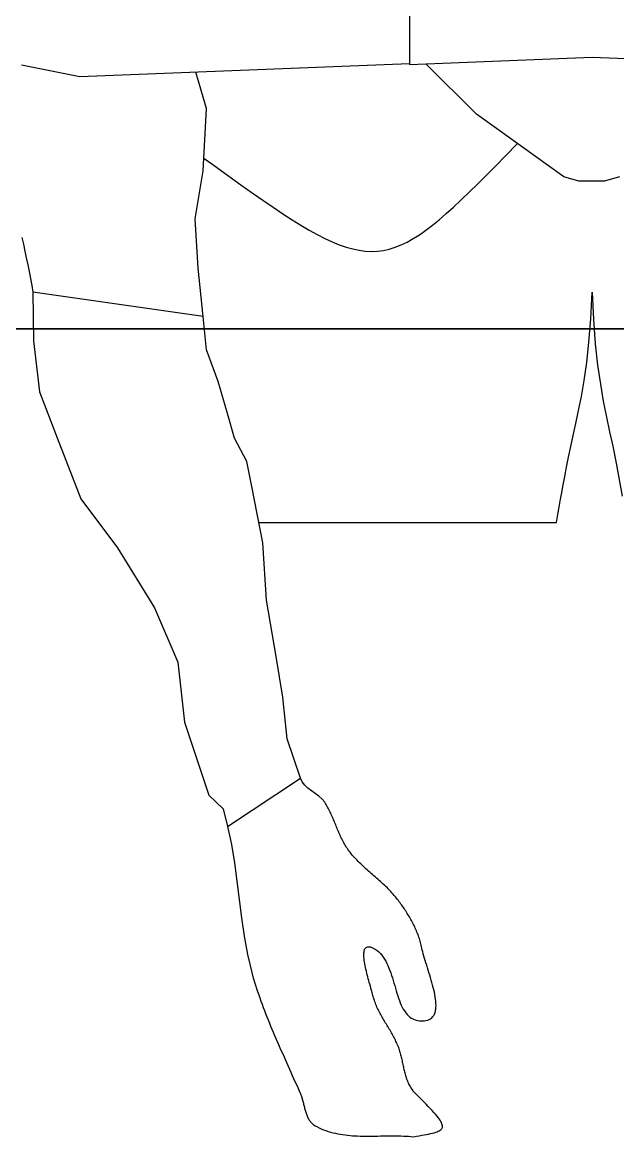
# Model space of a CAD drawing. Header units: millimetres. Extents: x -155 to 94595, y -3153 to 63413.
# Drawn here: x 84350.8 to 84606.7, y 28164.5 to 28643.9 of the extents above; entities that cross this region are included whole.
import ezdxf

# ---------------------------------------------------------------- set-up
doc = ezdxf.new("R2010")
doc.units = ezdxf.units.MM
doc.layers.add('int', color=185, linetype='Continuous')

msp = doc.modelspace()

# ---------------------------------------------------------------- linework, layer by layer
at = {"layer": 'int'}
for p, q in [((84517.206, 28647.942), (84517.206, 28625.802)), ((84517.206, 28625.802), (84595.699, 28628.942)), ((84595.699, 28628.942), (84674.192, 28625.802)), ((84375.492, 28620.475), (84350.389, 28625.465)), ((84517.205, 28626.039), (84375.492, 28620.475)), ((84429.91, 28606.796), (84425.333, 28622.432)), ((84545.984, 28604.344), (84524.244, 28626.084)), ((84428.494, 28580.053), (84429.91, 28606.796)), ((84429.91, 28606.796), (84429.91, 28606.796)), ((84545.984, 28604.344), (84545.984, 28604.344)), ((84583.623, 28577.459), (84545.984, 28604.344)), ((84558.449, 28586.413), (84563.653, 28591.723)), ((84428.776, 28585.416), (84434.177, 28581.534)), ((84554.276, 28582.168), (84558.449, 28586.413)), ((84425.05, 28559.39), (84428.494, 28580.053)), ((84434.177, 28581.534), (84439.575, 28577.664)), ((84550.306, 28578.157), (84554.276, 28582.168)), ((84439.575, 28577.664), (84444.701, 28574.01)), ((84542.924, 28570.837), (84546.527, 28574.38)), ((84546.527, 28574.38), (84550.306, 28578.157)), ((84590.038, 28575.554), (84583.623, 28577.459)), ((84590.038, 28575.554), (84590.038, 28575.554)), ((84601.033, 28575.554), (84590.038, 28575.554)), ((84607.448, 28577.459), (84601.033, 28575.554)), ((84601.033, 28575.554), (84601.033, 28575.554)), ((84444.701, 28574.01), (84449.568, 28570.573)), ((84449.568, 28570.573), (84454.191, 28567.353)), ((84539.484, 28567.528), (84542.924, 28570.837)), ((84454.191, 28567.353), (84458.583, 28564.351)), ((84536.194, 28564.451), (84539.484, 28567.528)), ((84458.583, 28564.351), (84462.758, 28561.567)), ((84462.758, 28561.567), (84466.728, 28559.002)), ((84530.007, 28558.992), (84533.04, 28561.606)), ((84533.04, 28561.606), (84536.194, 28564.451)), ((84426.413, 28538.166), (84425.05, 28559.39)), ((84466.728, 28559.002), (84470.509, 28556.656)), ((84470.509, 28556.656), (84474.112, 28554.53)), ((84524.255, 28554.458), (84527.084, 28556.61)), ((84527.084, 28556.61), (84530.007, 28558.992)), ((84350.559, 28551.328), (84351.21, 28548.394)), ((84474.112, 28554.53), (84477.553, 28552.624)), ((84477.553, 28552.624), (84480.844, 28550.939)), ((84480.844, 28550.939), (84483.999, 28549.476)), ((84516.205, 28549.38), (84518.829, 28550.843)), ((84518.829, 28550.843), (84521.508, 28552.536)), ((84521.508, 28552.536), (84524.255, 28554.458)), ((84351.21, 28548.394), (84351.849, 28545.458)), ((84351.849, 28545.458), (84352.475, 28542.521)), ((84483.999, 28549.476), (84487.032, 28548.234)), ((84487.032, 28548.234), (84489.956, 28547.215)), ((84489.956, 28547.215), (84492.785, 28546.419)), ((84492.785, 28546.419), (84495.532, 28545.847)), ((84495.532, 28545.847), (84498.211, 28545.498)), ((84498.211, 28545.498), (84500.836, 28545.375)), ((84500.836, 28545.375), (84503.42, 28545.476)), ((84503.42, 28545.476), (84505.977, 28545.803)), ((84505.977, 28545.803), (84508.521, 28546.357)), ((84508.521, 28546.357), (84511.064, 28547.137)), ((84511.064, 28547.137), (84513.621, 28548.144)), ((84513.621, 28548.144), (84516.205, 28549.38)), ((84352.475, 28542.521), (84353.086, 28539.581)), ((84353.086, 28539.581), (84353.68, 28536.64)), ((84353.68, 28536.64), (84354.255, 28533.697)), ((84428.494, 28517.351), (84426.413, 28538.166)), ((84354.255, 28533.697), (84354.81, 28530.751)), ((84354.81, 28530.751), (84355.342, 28527.802)), ((84355.342, 28527.802), (84355.563, 28506.935)), ((84428.494, 28517.351), (84355.342, 28527.802)), ((84595.144, 28516.382), (84595.699, 28527.802)), ((84595.699, 28527.802), (84596.273, 28516.016)), ((84429.926, 28503.035), (84428.494, 28517.351)), ((85644.865, 28511.983), (82394.865, 28511.983)), ((82394.865, 28511.983), (85644.865, 28511.983)), ((84594.362, 28506.352), (84595.144, 28516.382)), ((84596.273, 28516.016), (84597.086, 28505.631)), ((84355.563, 28506.935), (84358.16, 28484.944)), ((84434.999, 28489.362), (84429.926, 28503.035)), ((84593.401, 28497.548), (84594.362, 28506.352)), ((84597.086, 28505.631), (84598.095, 28496.448)), ((84592.309, 28489.807), (84593.401, 28497.548)), ((84598.095, 28496.448), (84599.256, 28488.264)), ((84438.945, 28475.55), (84434.999, 28489.362)), ((84591.132, 28482.965), (84592.309, 28489.807)), ((84599.256, 28488.264), (84600.528, 28480.879)), ((84358.16, 28484.944), (84365.793, 28465.1)), ((84589.916, 28476.859), (84591.132, 28482.965)), ((84600.528, 28480.879), (84601.866, 28474.092)), ((84441.971, 28464.957), (84438.945, 28475.55)), ((84588.71, 28471.326), (84589.916, 28476.859)), ((84601.866, 28474.092), (84603.229, 28467.702)), ((84587.56, 28466.201), (84588.71, 28471.326)), ((84365.793, 28465.1), (84375.894, 28438.837)), ((84447.232, 28455.015), (84441.971, 28464.957)), ((84586.504, 28461.352), (84587.56, 28466.201)), ((84603.229, 28467.702), (84604.573, 28461.508)), ((84585.548, 28456.772), (84586.504, 28461.352)), ((84604.573, 28461.508), (84606.063, 28454.204)), ((84449.395, 28444.199), (84447.232, 28455.015)), ((84584.687, 28452.482), (84585.548, 28456.772)), ((84583.919, 28448.507), (84584.687, 28452.482)), ((84606.063, 28454.204), (84608.688, 28440.058)), ((84582.646, 28441.593), (84583.24, 28444.87)), ((84583.24, 28444.87), (84583.919, 28448.507)), ((84454.227, 28420.04), (84449.395, 28444.199)), ((84582.134, 28438.699), (84582.646, 28441.593)), ((84375.894, 28438.837), (84391.729, 28417.79)), ((84581.137, 28432.972), (84581.7, 28436.212)), ((84581.7, 28436.212), (84582.134, 28438.699)), ((84580.386, 28428.654), (84581.137, 28432.972)), ((84452.504, 28428.654), (84580.386, 28428.654)), ((84391.729, 28417.79), (84407.594, 28391.948)), ((84455.796, 28395.345), (84454.227, 28420.04)), ((84407.594, 28391.948), (84417.597, 28368.607)), ((84459.845, 28371.047), (84455.796, 28395.345)), ((84417.597, 28368.607), (84420.474, 28342.858)), ((84462.766, 28353.525), (84459.845, 28371.047)), ((84464.671, 28335.668), (84462.766, 28353.525)), ((84420.474, 28342.858), (84428.494, 28318.796)), ((84470.296, 28318.796), (84464.671, 28335.668)), ((84428.494, 28318.796), (84430.962, 28311.394)), ((84438.945, 28297.895), (84470.296, 28318.796)), ((84471.087, 28317.15), (84470.296, 28318.796)), ((84472.212, 28315.734), (84471.087, 28317.15)), ((84473.576, 28314.483), (84472.212, 28315.734)), ((84430.962, 28311.394), (84437.048, 28305.482)), ((84475.087, 28313.329), (84473.576, 28314.483)), ((84476.653, 28312.205), (84475.087, 28313.329)), ((84478.179, 28311.044), (84476.653, 28312.205)), ((84479.575, 28309.78), (84478.179, 28311.044)), ((84480.746, 28308.345), (84479.575, 28309.78)), ((84481.073, 28307.843), (84480.746, 28308.345)), ((84481.389, 28307.334), (84481.073, 28307.843)), ((84481.696, 28306.82), (84481.389, 28307.334)), ((84481.992, 28306.3), (84481.696, 28306.82)), ((84482.28, 28305.775), (84481.992, 28306.3)), ((84482.56, 28305.245), (84482.28, 28305.775)), ((84437.048, 28305.482), (84438.945, 28297.895)), ((84482.832, 28304.71), (84482.56, 28305.245)), ((84483.097, 28304.172), (84482.832, 28304.71)), ((84483.355, 28303.63), (84483.097, 28304.172)), ((84483.607, 28303.084), (84483.355, 28303.63)), ((84483.855, 28302.536), (84483.607, 28303.084)), ((84484.098, 28301.984), (84483.855, 28302.536)), ((84484.337, 28301.431), (84484.098, 28301.984)), ((84484.572, 28300.876), (84484.337, 28301.431)), ((84484.805, 28300.319), (84484.572, 28300.876)), ((84438.945, 28297.895), (84440.641, 28290.135)), ((84485.036, 28299.761), (84484.805, 28300.319)), ((84485.265, 28299.203), (84485.036, 28299.761)), ((84485.494, 28298.643), (84485.265, 28299.203)), ((84485.722, 28298.084), (84485.494, 28298.643)), ((84485.95, 28297.525), (84485.722, 28298.084)), ((84486.18, 28296.967), (84485.95, 28297.525)), ((84486.411, 28296.41), (84486.18, 28296.967)), ((84486.645, 28295.854), (84486.411, 28296.41)), ((84486.881, 28295.3), (84486.645, 28295.854)), ((84487.121, 28294.748), (84486.881, 28295.3)), ((84487.365, 28294.198), (84487.121, 28294.748)), ((84487.614, 28293.652), (84487.365, 28294.198)), ((84487.868, 28293.108), (84487.614, 28293.652)), ((84488.129, 28292.568), (84487.868, 28293.108)), ((84488.395, 28292.032), (84488.129, 28292.568)), ((84488.669, 28291.501), (84488.395, 28292.032)), ((84488.951, 28290.974), (84488.669, 28291.501)), ((84440.641, 28290.135), (84441.962, 28282.298)), ((84489.242, 28290.452), (84488.951, 28290.974)), ((84489.541, 28289.935), (84489.242, 28290.452)), ((84489.85, 28289.424), (84489.541, 28289.935)), ((84490.17, 28288.919), (84489.85, 28289.424)), ((84490.5, 28288.421), (84490.17, 28288.919)), ((84490.842, 28287.929), (84490.5, 28288.421)), ((84491.196, 28287.445), (84490.842, 28287.929)), ((84491.658, 28286.843), (84491.196, 28287.445)), ((84492.131, 28286.251), (84491.658, 28286.843)), ((84441.962, 28282.298), (84443.039, 28274.412)), ((84492.615, 28285.67), (84492.131, 28286.251)), ((84493.11, 28285.097), (84492.615, 28285.67)), ((84493.615, 28284.534), (84493.11, 28285.097)), ((84494.129, 28283.978), (84493.615, 28284.534)), ((84494.651, 28283.431), (84494.129, 28283.978)), ((84495.182, 28282.89), (84494.651, 28283.431)), ((84495.72, 28282.355), (84495.182, 28282.89)), ((84496.264, 28281.827), (84495.72, 28282.355)), ((84496.814, 28281.304), (84496.264, 28281.827)), ((84497.37, 28280.786), (84496.814, 28281.304)), ((84497.931, 28280.272), (84497.37, 28280.786)), ((84498.495, 28279.761), (84497.931, 28280.272)), ((84499.064, 28279.254), (84498.495, 28279.761)), ((84499.635, 28278.749), (84499.064, 28279.254)), ((84500.208, 28278.247), (84499.635, 28278.749)), ((84500.783, 28277.745), (84500.208, 28278.247)), ((84501.358, 28277.245), (84500.783, 28277.745)), ((84501.934, 28276.744), (84501.358, 28277.245)), ((84443.039, 28274.412), (84444.005, 28266.504)), ((84502.51, 28276.244), (84501.934, 28276.744)), ((84503.085, 28275.743), (84502.51, 28276.244)), ((84503.658, 28275.24), (84503.085, 28275.743)), ((84504.229, 28274.735), (84503.658, 28275.24)), ((84504.798, 28274.228), (84504.229, 28274.735)), ((84505.362, 28273.717), (84504.798, 28274.228)), ((84505.923, 28273.203), (84505.362, 28273.717)), ((84506.479, 28272.685), (84505.923, 28273.203)), ((84507.029, 28272.162), (84506.479, 28272.685)), ((84507.573, 28271.634), (84507.029, 28272.162)), ((84508.111, 28271.099), (84507.573, 28271.634)), ((84508.641, 28270.559), (84508.111, 28271.099)), ((84509.164, 28270.011), (84508.641, 28270.559)), ((84509.678, 28269.455), (84509.164, 28270.011)), ((84510.183, 28268.892), (84509.678, 28269.455)), ((84510.677, 28268.319), (84510.183, 28268.892)), ((84511.162, 28267.738), (84510.677, 28268.319)), ((84511.635, 28267.146), (84511.162, 28267.738)), ((84444.005, 28266.504), (84444.992, 28258.601)), ((84512.097, 28266.544), (84511.635, 28267.146)), ((84512.456, 28266.062), (84512.097, 28266.544)), ((84512.814, 28265.577), (84512.456, 28266.062)), ((84513.169, 28265.09), (84512.814, 28265.577)), ((84513.522, 28264.599), (84513.169, 28265.09)), ((84513.872, 28264.106), (84513.522, 28264.599)), ((84514.219, 28263.609), (84513.872, 28264.106)), ((84514.563, 28263.11), (84514.219, 28263.609)), ((84514.903, 28262.608), (84514.563, 28263.11)), ((84515.24, 28262.104), (84514.903, 28262.608)), ((84444.992, 28258.601), (84446.131, 28250.73)), ((84515.573, 28261.596), (84515.24, 28262.104)), ((84515.902, 28261.085), (84515.573, 28261.596)), ((84516.227, 28260.572), (84515.902, 28261.085)), ((84516.547, 28260.056), (84516.227, 28260.572)), ((84516.863, 28259.537), (84516.547, 28260.056)), ((84517.173, 28259.015), (84516.863, 28259.537)), ((84517.479, 28258.491), (84517.173, 28259.015)), ((84517.778, 28257.963), (84517.479, 28258.491)), ((84518.073, 28257.433), (84517.778, 28257.963)), ((84518.361, 28256.9), (84518.073, 28257.433)), ((84518.643, 28256.364), (84518.361, 28256.9)), ((84518.919, 28255.825), (84518.643, 28256.364)), ((84519.189, 28255.283), (84518.919, 28255.825)), ((84519.451, 28254.739), (84519.189, 28255.283)), ((84519.707, 28254.192), (84519.451, 28254.739)), ((84519.955, 28253.642), (84519.707, 28254.192)), ((84520.196, 28253.089), (84519.955, 28253.642)), ((84520.429, 28252.533), (84520.196, 28253.089)), ((84446.131, 28250.73), (84447.555, 28242.918)), ((84520.655, 28251.974), (84520.429, 28252.533)), ((84520.872, 28251.413), (84520.655, 28251.974)), ((84521.081, 28250.849), (84520.872, 28251.413)), ((84521.281, 28250.282), (84521.081, 28250.849)), ((84521.472, 28249.712), (84521.281, 28250.282)), ((84521.655, 28249.139), (84521.472, 28249.712)), ((84521.828, 28248.564), (84521.655, 28249.139)), ((84521.992, 28247.985), (84521.828, 28248.564)), ((84497.592, 28242.998), (84497.619, 28243.559)), ((84497.619, 28243.559), (84497.679, 28244.077)), ((84497.679, 28244.077), (84497.774, 28244.548)), ((84497.774, 28244.548), (84497.905, 28244.969)), ((84497.905, 28244.969), (84498.074, 28245.335)), ((84498.074, 28245.335), (84498.283, 28245.644)), ((84498.283, 28245.644), (84498.535, 28245.893)), ((84498.535, 28245.893), (84498.831, 28246.077)), ((84498.831, 28246.077), (84499.173, 28246.193)), ((84499.173, 28246.193), (84499.563, 28246.239)), ((84499.563, 28246.239), (84500.004, 28246.21)), ((84500.004, 28246.21), (84500.497, 28246.104)), ((84500.497, 28246.104), (84501.043, 28245.916)), ((84501.043, 28245.916), (84501.646, 28245.644)), ((84501.646, 28245.644), (84502.5, 28245.164)), ((84502.5, 28245.164), (84503.295, 28244.61)), ((84503.295, 28244.61), (84504.035, 28243.986)), ((84504.035, 28243.986), (84504.723, 28243.299)), ((84504.723, 28243.299), (84505.363, 28242.551)), ((84522.146, 28247.404), (84521.992, 28247.985)), ((84522.29, 28246.82), (84522.146, 28247.404)), ((84522.424, 28246.233), (84522.29, 28246.82)), ((84522.547, 28245.644), (84522.424, 28246.233)), ((84522.721, 28244.832), (84522.547, 28245.644)), ((84522.926, 28243.981), (84522.721, 28244.832)), ((84523.157, 28243.094), (84522.926, 28243.981)), ((84447.555, 28242.918), (84449.395, 28235.193)), ((84497.594, 28242.396), (84497.592, 28242.998)), ((84497.625, 28241.757), (84497.594, 28242.396)), ((84497.683, 28241.085), (84497.625, 28241.757)), ((84497.765, 28240.383), (84497.683, 28241.085)), ((84497.87, 28239.654), (84497.765, 28240.383)), ((84497.995, 28238.902), (84497.87, 28239.654)), ((84498.139, 28238.13), (84497.995, 28238.902)), ((84505.363, 28242.551), (84505.959, 28241.748)), ((84505.959, 28241.748), (84506.513, 28240.894)), ((84506.513, 28240.894), (84507.029, 28239.994)), ((84507.029, 28239.994), (84507.51, 28239.053)), ((84507.51, 28239.053), (84507.96, 28238.074)), ((84523.412, 28242.174), (84523.157, 28243.094)), ((84523.687, 28241.225), (84523.412, 28242.174)), ((84523.98, 28240.249), (84523.687, 28241.225)), ((84524.287, 28239.249), (84523.98, 28240.249)), ((84524.605, 28238.23), (84524.287, 28239.249)), ((84449.395, 28235.193), (84449.782, 28233.802)), ((84449.782, 28233.802), (84450.183, 28232.416)), ((84498.299, 28237.342), (84498.139, 28238.13)), ((84498.474, 28236.54), (84498.299, 28237.342)), ((84498.662, 28235.73), (84498.474, 28236.54)), ((84498.86, 28234.913), (84498.662, 28235.73)), ((84499.067, 28234.093), (84498.86, 28234.913)), ((84499.28, 28233.274), (84499.067, 28234.093)), ((84507.96, 28238.074), (84508.382, 28237.064)), ((84508.382, 28237.064), (84508.779, 28236.025)), ((84508.779, 28236.025), (84509.155, 28234.963)), ((84509.155, 28234.963), (84509.514, 28233.883)), ((84509.514, 28233.883), (84509.857, 28232.789)), ((84524.93, 28237.194), (84524.605, 28238.23)), ((84525.261, 28236.144), (84524.93, 28237.194)), ((84525.593, 28235.085), (84525.261, 28236.144)), ((84525.923, 28234.017), (84525.593, 28235.085)), ((84526.248, 28232.947), (84525.923, 28234.017)), ((84450.183, 28232.416), (84450.597, 28231.033)), ((84450.597, 28231.033), (84451.025, 28229.656)), ((84451.025, 28229.656), (84451.464, 28228.282)), ((84499.499, 28232.459), (84499.28, 28233.274)), ((84499.72, 28231.652), (84499.499, 28232.459)), ((84499.942, 28230.856), (84499.72, 28231.652)), ((84500.162, 28230.074), (84499.942, 28230.856)), ((84500.38, 28229.309), (84500.162, 28230.074)), ((84500.592, 28228.566), (84500.38, 28229.309)), ((84509.857, 28232.789), (84510.19, 28231.685)), ((84510.19, 28231.685), (84510.515, 28230.576)), ((84510.515, 28230.576), (84510.836, 28229.468)), ((84510.836, 28229.468), (84511.156, 28228.364)), ((84526.565, 28231.875), (84526.248, 28232.947)), ((84526.87, 28230.806), (84526.565, 28231.875)), ((84527.161, 28229.743), (84526.87, 28230.806)), ((84527.435, 28228.688), (84527.161, 28229.743)), ((84451.464, 28228.282), (84451.916, 28226.913)), ((84451.916, 28226.913), (84452.378, 28225.547)), ((84452.378, 28225.547), (84452.852, 28224.185)), ((84452.852, 28224.185), (84453.336, 28222.827)), ((84500.797, 28227.848), (84500.592, 28228.566)), ((84500.993, 28227.157), (84500.797, 28227.848)), ((84501.178, 28226.498), (84500.993, 28227.157)), ((84501.35, 28225.874), (84501.178, 28226.498)), ((84501.507, 28225.288), (84501.35, 28225.874)), ((84501.646, 28224.743), (84501.507, 28225.288)), ((84501.8, 28224.162), (84501.646, 28224.743)), ((84501.967, 28223.587), (84501.8, 28224.162)), ((84511.156, 28228.364), (84511.478, 28227.268)), ((84511.478, 28227.268), (84511.806, 28226.187)), ((84511.806, 28226.187), (84512.143, 28225.124)), ((84512.143, 28225.124), (84512.493, 28224.083)), ((84527.688, 28227.646), (84527.435, 28228.688)), ((84527.916, 28226.62), (84527.688, 28227.646)), ((84528.118, 28225.612), (84527.916, 28226.62)), ((84528.289, 28224.625), (84528.118, 28225.612)), ((84528.427, 28223.665), (84528.289, 28224.625)), ((84453.336, 28222.827), (84453.83, 28221.472)), ((84453.83, 28221.472), (84454.334, 28220.12)), ((84454.334, 28220.12), (84454.847, 28218.772)), ((84502.148, 28223.018), (84501.967, 28223.587)), ((84502.342, 28222.453), (84502.148, 28223.018)), ((84502.548, 28221.894), (84502.342, 28222.453)), ((84502.765, 28221.339), (84502.548, 28221.894)), ((84502.994, 28220.788), (84502.765, 28221.339)), ((84503.232, 28220.242), (84502.994, 28220.788)), ((84503.48, 28219.699), (84503.232, 28220.242)), ((84503.737, 28219.16), (84503.48, 28219.699)), ((84512.493, 28224.083), (84512.859, 28223.07)), ((84512.859, 28223.07), (84513.244, 28222.089)), ((84513.244, 28222.089), (84513.651, 28221.145)), ((84513.651, 28221.145), (84514.085, 28220.241)), ((84514.085, 28220.241), (84514.548, 28219.384)), ((84514.548, 28219.384), (84515.044, 28218.577)), ((84528.369, 28218.607), (84528.499, 28219.349)), ((84528.527, 28222.732), (84528.427, 28223.665)), ((84528.499, 28219.349), (84528.577, 28220.136)), ((84528.588, 28221.831), (84528.527, 28222.732)), ((84528.577, 28220.136), (84528.606, 28220.965)), ((84528.606, 28220.965), (84528.588, 28221.831)), ((84454.847, 28218.772), (84455.367, 28217.426)), ((84455.367, 28217.426), (84455.896, 28216.083)), ((84455.896, 28216.083), (84456.433, 28214.743)), ((84456.433, 28214.743), (84456.976, 28213.405)), ((84504.003, 28218.624), (84503.737, 28219.16)), ((84504.276, 28218.091), (84504.003, 28218.624)), ((84504.556, 28217.561), (84504.276, 28218.091)), ((84504.842, 28217.033), (84504.556, 28217.561)), ((84505.133, 28216.507), (84504.842, 28217.033)), ((84505.43, 28215.983), (84505.133, 28216.507)), ((84505.731, 28215.461), (84505.43, 28215.983)), ((84506.035, 28214.941), (84505.731, 28215.461)), ((84506.343, 28214.421), (84506.035, 28214.941)), ((84515.044, 28218.577), (84515.576, 28217.825)), ((84515.576, 28217.825), (84516.147, 28217.133)), ((84516.147, 28217.133), (84516.762, 28216.505)), ((84516.762, 28216.505), (84517.422, 28215.946)), ((84517.422, 28215.946), (84518.133, 28215.46)), ((84518.133, 28215.46), (84518.896, 28215.052)), ((84518.896, 28215.052), (84519.716, 28214.727)), ((84519.716, 28214.727), (84520.595, 28214.489)), ((84524.299, 28214.455), (84525.047, 28214.652)), ((84525.047, 28214.652), (84525.713, 28214.923)), ((84525.713, 28214.923), (84526.301, 28215.265)), ((84526.301, 28215.265), (84526.815, 28215.673)), ((84526.815, 28215.673), (84527.256, 28216.145)), ((84527.256, 28216.145), (84527.629, 28216.678)), ((84527.629, 28216.678), (84527.937, 28217.268)), ((84527.937, 28217.268), (84528.182, 28217.912)), ((84528.182, 28217.912), (84528.369, 28218.607)), ((84456.976, 28213.405), (84457.527, 28212.07)), ((84457.527, 28212.07), (84458.083, 28210.736)), ((84458.083, 28210.736), (84458.644, 28209.405)), ((84506.653, 28213.902), (84506.343, 28214.421)), ((84506.964, 28213.384), (84506.653, 28213.902)), ((84507.276, 28212.866), (84506.964, 28213.384)), ((84507.589, 28212.348), (84507.276, 28212.866)), ((84507.901, 28211.83), (84507.589, 28212.348)), ((84508.213, 28211.311), (84507.901, 28211.83)), ((84508.522, 28210.791), (84508.213, 28211.311)), ((84508.83, 28210.271), (84508.522, 28210.791)), ((84509.134, 28209.749), (84508.83, 28210.271)), ((84509.435, 28209.225), (84509.134, 28209.749)), ((84520.595, 28214.489), (84521.538, 28214.343)), ((84521.538, 28214.343), (84522.547, 28214.293)), ((84522.547, 28214.293), (84523.467, 28214.334)), ((84523.467, 28214.334), (84524.299, 28214.455)), ((84458.644, 28209.405), (84459.211, 28208.075)), ((84459.211, 28208.075), (84459.782, 28206.747)), ((84459.782, 28206.747), (84460.358, 28205.42)), ((84460.358, 28205.42), (84460.937, 28204.095)), ((84509.731, 28208.7), (84509.435, 28209.225)), ((84510.023, 28208.172), (84509.731, 28208.7)), ((84510.309, 28207.642), (84510.023, 28208.172)), ((84510.588, 28207.11), (84510.309, 28207.642)), ((84510.861, 28206.574), (84510.588, 28207.11)), ((84511.126, 28206.035), (84510.861, 28206.574)), ((84511.383, 28205.493), (84511.126, 28206.035)), ((84511.631, 28204.947), (84511.383, 28205.493)), ((84511.869, 28204.397), (84511.631, 28204.947)), ((84460.937, 28204.095), (84461.519, 28202.771)), ((84461.519, 28202.771), (84462.104, 28201.448)), ((84462.104, 28201.448), (84462.691, 28200.126)), ((84512.097, 28203.842), (84511.869, 28204.397)), ((84512.097, 28203.842), (84512.288, 28203.348)), ((84512.288, 28203.348), (84512.469, 28202.849)), ((84512.469, 28202.849), (84512.641, 28202.346)), ((84512.641, 28202.346), (84512.805, 28201.839)), ((84512.805, 28201.839), (84512.96, 28201.329)), ((84512.96, 28201.329), (84513.108, 28200.815)), ((84513.108, 28200.815), (84513.249, 28200.298)), ((84513.249, 28200.298), (84513.385, 28199.779)), ((84462.691, 28200.126), (84463.279, 28198.804)), ((84463.279, 28198.804), (84463.869, 28197.484)), ((84463.869, 28197.484), (84464.459, 28196.163)), ((84464.459, 28196.163), (84465.05, 28194.843)), ((84513.385, 28199.779), (84513.515, 28199.257)), ((84513.515, 28199.257), (84513.642, 28198.734)), ((84513.642, 28198.734), (84513.764, 28198.209)), ((84513.764, 28198.209), (84513.884, 28197.682)), ((84513.884, 28197.682), (84514.001, 28197.155)), ((84514.001, 28197.155), (84514.117, 28196.627)), ((84514.117, 28196.627), (84514.232, 28196.1)), ((84514.232, 28196.1), (84514.347, 28195.572)), ((84514.347, 28195.572), (84514.462, 28195.045)), ((84465.05, 28194.843), (84465.641, 28193.522)), ((84465.641, 28193.522), (84466.23, 28192.202)), ((84466.23, 28192.202), (84466.819, 28190.881)), ((84466.819, 28190.881), (84467.405, 28189.56)), ((84514.462, 28195.045), (84514.579, 28194.518)), ((84514.579, 28194.518), (84514.699, 28193.993)), ((84514.699, 28193.993), (84514.821, 28193.469)), ((84514.821, 28193.469), (84514.946, 28192.947)), ((84514.946, 28192.947), (84515.076, 28192.427)), ((84515.076, 28192.427), (84515.21, 28191.91)), ((84515.21, 28191.91), (84515.351, 28191.395)), ((84515.351, 28191.395), (84515.498, 28190.884)), ((84515.498, 28190.884), (84515.651, 28190.376)), ((84467.405, 28189.56), (84467.99, 28188.238)), ((84467.99, 28188.238), (84468.571, 28186.916)), ((84468.571, 28186.916), (84469.15, 28185.592)), ((84515.651, 28190.376), (84515.813, 28189.872)), ((84515.813, 28189.872), (84515.984, 28189.373)), ((84515.984, 28189.373), (84516.163, 28188.877)), ((84516.163, 28188.877), (84516.353, 28188.387)), ((84516.353, 28188.387), (84516.553, 28187.902)), ((84516.553, 28187.902), (84516.765, 28187.422)), ((84516.765, 28187.422), (84516.989, 28186.948)), ((84516.989, 28186.948), (84517.226, 28186.481)), ((84517.226, 28186.481), (84517.476, 28186.02)), ((84517.476, 28186.02), (84517.741, 28185.566)), ((84469.15, 28185.592), (84469.725, 28184.268)), ((84469.725, 28184.268), (84470.296, 28182.942)), ((84470.296, 28182.942), (84470.451, 28182.565)), ((84470.451, 28182.565), (84470.598, 28182.18)), ((84470.598, 28182.18), (84470.738, 28181.787)), ((84470.738, 28181.787), (84470.872, 28181.387)), ((84470.872, 28181.387), (84471, 28180.98)), ((84471, 28180.98), (84471.123, 28180.568)), ((84517.741, 28185.566), (84518.021, 28185.119)), ((84518.021, 28185.119), (84518.316, 28184.68)), ((84518.316, 28184.68), (84518.628, 28184.248)), ((84519.901, 28182.975), (84518.628, 28184.248)), ((84521.107, 28181.767), (84519.901, 28182.975)), ((84522.246, 28180.622), (84521.107, 28181.767)), ((84471.123, 28180.568), (84471.243, 28180.151)), ((84471.243, 28180.151), (84471.358, 28179.73)), ((84471.358, 28179.73), (84471.472, 28179.305)), ((84471.472, 28179.305), (84471.583, 28178.878)), ((84471.583, 28178.878), (84471.693, 28178.449)), ((84471.693, 28178.449), (84471.803, 28178.019)), ((84471.803, 28178.019), (84471.913, 28177.589)), ((84471.913, 28177.589), (84472.024, 28177.159)), ((84472.024, 28177.159), (84472.137, 28176.731)), ((84472.137, 28176.731), (84472.252, 28176.304)), ((84472.252, 28176.304), (84472.371, 28175.881)), ((84523.318, 28179.538), (84522.246, 28180.622)), ((84524.323, 28178.512), (84523.318, 28179.538)), ((84525.261, 28177.544), (84524.323, 28178.512)), ((84526.133, 28176.631), (84525.261, 28177.544)), ((84526.937, 28175.771), (84526.133, 28176.631)), ((84472.371, 28175.881), (84472.494, 28175.461)), ((84472.494, 28175.461), (84472.622, 28175.046)), ((84472.622, 28175.046), (84472.756, 28174.635)), ((84472.756, 28174.635), (84472.896, 28174.231)), ((84472.896, 28174.231), (84473.043, 28173.833)), ((84473.043, 28173.833), (84473.197, 28173.442)), ((84473.197, 28173.442), (84473.361, 28173.06)), ((84473.361, 28173.06), (84473.533, 28172.687)), ((84473.533, 28172.687), (84473.716, 28172.323)), ((84473.716, 28172.323), (84473.91, 28171.97)), ((84473.91, 28171.97), (84474.115, 28171.629)), ((84474.115, 28171.629), (84474.332, 28171.299)), ((84527.675, 28174.962), (84526.937, 28175.771)), ((84528.347, 28174.202), (84527.675, 28174.962)), ((84528.951, 28173.488), (84528.347, 28174.202)), ((84529.489, 28172.82), (84528.951, 28173.488)), ((84529.96, 28172.195), (84529.489, 28172.82)), ((84530.365, 28171.611), (84529.96, 28172.195)), ((84530.703, 28171.066), (84530.365, 28171.611)), ((84474.332, 28171.299), (84474.563, 28170.982)), ((84474.563, 28170.982), (84474.807, 28170.679)), ((84474.807, 28170.679), (84475.066, 28170.39)), ((84475.066, 28170.39), (84475.34, 28170.116)), ((84475.34, 28170.116), (84475.631, 28169.858)), ((84475.631, 28169.858), (84475.938, 28169.617)), ((84475.938, 28169.617), (84476.263, 28169.393)), ((84476.263, 28169.393), (84476.606, 28169.188)), ((84476.606, 28169.188), (84476.968, 28169.001)), ((84476.968, 28169.001), (84477.349, 28168.834)), ((84477.349, 28168.834), (84478.315, 28168.349)), ((84478.315, 28168.349), (84479.29, 28167.902)), ((84479.29, 28167.902), (84480.276, 28167.493)), ((84480.276, 28167.493), (84481.271, 28167.119)), ((84481.271, 28167.119), (84482.276, 28166.78)), ((84482.276, 28166.78), (84483.289, 28166.473)), ((84528.463, 28166.41), (84529.054, 28166.619)), ((84529.054, 28166.619), (84529.579, 28166.839)), ((84529.579, 28166.839), (84530.037, 28167.072)), ((84530.037, 28167.072), (84530.429, 28167.32)), ((84530.429, 28167.32), (84530.755, 28167.585)), ((84530.975, 28170.558), (84530.703, 28171.066)), ((84530.755, 28167.585), (84531.015, 28167.869)), ((84531.18, 28170.084), (84530.975, 28170.558)), ((84531.015, 28167.869), (84531.208, 28168.174)), ((84531.318, 28169.644), (84531.18, 28170.084)), ((84531.208, 28168.174), (84531.335, 28168.502)), ((84531.39, 28169.235), (84531.318, 28169.644)), ((84531.335, 28168.502), (84531.396, 28168.855)), ((84531.396, 28168.855), (84531.39, 28169.235)), ((84483.289, 28166.473), (84484.311, 28166.197)), ((84484.311, 28166.197), (84485.341, 28165.951)), ((84485.341, 28165.951), (84486.378, 28165.733)), ((84486.378, 28165.733), (84487.422, 28165.541)), ((84487.422, 28165.541), (84488.473, 28165.374)), ((84488.473, 28165.374), (84489.531, 28165.23)), ((84489.531, 28165.23), (84490.594, 28165.109)), ((84490.594, 28165.109), (84491.663, 28165.007)), ((84491.663, 28165.007), (84492.736, 28164.924)), ((84492.736, 28164.924), (84493.815, 28164.858)), ((84493.815, 28164.858), (84494.897, 28164.808)), ((84494.897, 28164.808), (84495.983, 28164.771)), ((84495.983, 28164.771), (84497.073, 28164.747)), ((84497.073, 28164.747), (84498.166, 28164.734)), ((84498.166, 28164.734), (84499.261, 28164.731)), ((84499.261, 28164.731), (84500.358, 28164.735)), ((84500.358, 28164.735), (84501.457, 28164.745)), ((84501.457, 28164.745), (84502.557, 28164.76)), ((84502.557, 28164.76), (84503.658, 28164.778)), ((84503.658, 28164.778), (84504.759, 28164.797)), ((84504.759, 28164.797), (84505.86, 28164.817)), ((84505.86, 28164.817), (84506.961, 28164.835)), ((84506.961, 28164.835), (84508.061, 28164.85)), ((84508.061, 28164.85), (84509.16, 28164.86)), ((84509.16, 28164.86), (84510.257, 28164.864)), ((84510.257, 28164.864), (84511.352, 28164.861)), ((84511.352, 28164.861), (84512.445, 28164.847)), ((84512.445, 28164.847), (84513.535, 28164.824)), ((84513.535, 28164.824), (84514.621, 28164.787)), ((84514.621, 28164.787), (84515.703, 28164.737)), ((84515.703, 28164.737), (84516.782, 28164.671)), ((84516.782, 28164.671), (84517.855, 28164.588)), ((84517.855, 28164.588), (84518.924, 28164.486)), ((84518.924, 28164.486), (84520.175, 28164.695)), ((84520.175, 28164.695), (84521.359, 28164.895)), ((84521.359, 28164.895), (84522.478, 28165.088)), ((84522.478, 28165.088), (84523.531, 28165.275)), ((84523.531, 28165.275), (84524.518, 28165.46)), ((84524.518, 28165.46), (84525.439, 28165.644)), ((84525.439, 28165.644), (84526.294, 28165.829)), ((84526.294, 28165.829), (84527.083, 28166.017)), ((84527.083, 28166.017), (84527.806, 28166.21)), ((84527.806, 28166.21), (84528.463, 28166.41))]:
    msp.add_line(p, q, dxfattribs=at)

doc.saveas('drawing.dxf')
